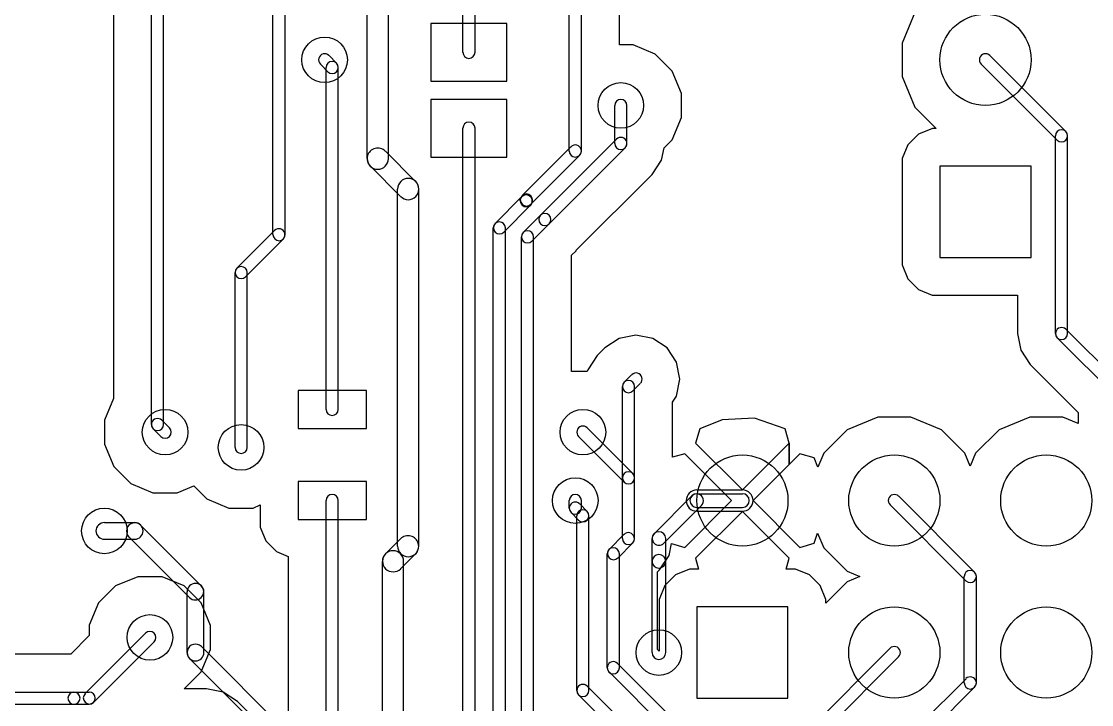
# Model space of a CAD drawing. Extents: x -29274 to 69862, y 24345 to 162744.
# Drawn here: x 17854 to 24898, y 68828 to 73323 of the extents above; entities that cross this region are included whole.
import ezdxf

# ---------------------------------------------------------------- set-up
doc = ezdxf.new("R2010")
doc.units = 0
doc.layers.add('BLACK', color=1, linetype='CONTINUOUS')

msp = doc.modelspace()

# ---------------------------------------------------------------- linework, layer by layer
at = {"layer": 'BLACK'}
for p, q in [((20760, 73120), (20760, 75370)), ((20840, 73120), (20840, 75370)), ((19510, 71920), (19510, 74220)), ((19590, 71920), (19590, 74220)), ((20130, 72420), (20130, 73870)), ((20270, 72420), (20270, 73870)), ((18460, 73720), (18460, 70842)), ((18460, 73720), (18460, 70842)), ((18710, 70670), (18710, 73720)), ((18790, 70670), (18790, 73720)), ((21460, 72470), (21460, 73570)), ((21540, 72470), (21540, 73570)), ((21790, 73169), (21790, 73569)), ((21790, 73169), (21790, 73569)), ((23735, 73381), (23651, 73179)), ((23735, 73381), (23651, 73179)), ((20550, 73310), (20550, 72930)), ((21050, 73310), (20550, 73310)), ((21050, 72930), (21050, 73310)), ((21880, 73169), (21790, 73169)), ((21880, 73169), (21790, 73169)), ((22026, 73108), (21880, 73169)), ((22026, 73108), (21880, 73169)), ((23651, 73179), (23651, 72961)), ((23651, 73179), (23651, 72961)), ((19928, 73049), (19879, 73098)), ((22138, 72996), (22026, 73108)), ((22138, 72996), (22026, 73108)), ((24728, 72599), (24229, 73098)), ((19871, 72992), (19822, 73041)), ((19860, 70770), (19860, 73020)), ((19940, 70770), (19940, 73020)), ((22199, 72849), (22138, 72996)), ((22199, 72849), (22138, 72996)), ((24671, 72542), (24172, 73041)), ((20550, 72930), (21050, 72930)), ((23651, 72961), (23735, 72759)), ((23651, 72961), (23735, 72759)), ((22199, 72690), (22199, 72849)), ((22199, 72690), (22199, 72849)), ((20550, 72810), (20550, 72430)), ((21050, 72810), (20550, 72810)), ((21050, 72430), (21050, 72810)), ((21760, 72520), (21760, 72770)), ((21840, 72520), (21840, 72770)), ((23735, 72759), (23875, 72619)), ((23735, 72759), (23875, 72619)), ((22138, 72544), (22199, 72690)), ((22138, 72544), (22199, 72690)), ((20760, 67774), (20760, 72620)), ((20840, 67774), (20840, 72620)), ((23759, 72581), (23689, 72511)), ((23759, 72581), (23689, 72511)), ((23851, 72619), (23759, 72581)), ((23851, 72619), (23759, 72581)), ((23875, 72619), (23851, 72619)), ((23875, 72619), (23851, 72619)), ((24660, 71270), (24660, 72570)), ((24740, 71270), (24740, 72570)), ((21150, 72177), (21471, 72498)), ((21272, 72049), (21771, 72548)), ((21329, 71992), (21828, 72491)), ((22068, 72409), (22084, 72491)), ((22068, 72409), (22084, 72491)), ((22084, 72491), (22138, 72544)), ((22084, 72491), (22138, 72544)), ((23689, 72511), (23651, 72420)), ((23689, 72511), (23651, 72420)), ((20449, 72270), (20250, 72469)), ((20550, 72430), (21050, 72430)), ((21207, 72120), (21528, 72441)), ((23651, 72420), (23651, 72321)), ((23651, 72420), (23651, 72321)), ((20350, 72171), (20151, 72370)), ((22005, 72315), (22068, 72409)), ((22005, 72315), (22068, 72409)), ((23900, 72370), (23900, 71770)), ((24500, 72370), (23900, 72370)), ((24500, 71770), (24500, 72370)), ((21506, 71817), (22005, 72315)), ((21506, 71817), (22005, 72315)), ((23651, 72321), (23651, 71721)), ((23651, 72321), (23651, 71721)), ((20330, 69870), (20330, 72220)), ((20470, 69870), (20470, 72220)), ((20972, 71993), (21149, 72170)), ((21138, 72142), (21138, 72148)), ((21218, 72142), (21218, 72148)), ((21029, 71936), (21206, 72113)), ((21271, 72049), (21156, 71934)), ((19272, 71699), (19521, 71948)), ((20960, 67846), (20960, 71964)), ((21040, 67846), (21040, 71964)), ((21328, 71992), (21213, 71877)), ((19329, 71642), (19578, 71891)), ((21145, 68035), (21145, 71905)), ((21225, 68035), (21225, 71905)), ((21475, 71785), (21505, 71814)), ((21475, 71785), (21505, 71814)), ((21475, 71019), (21475, 71785)), ((21475, 71019), (21475, 71785)), ((21505, 71815), (21506, 71817)), ((21505, 71815), (21506, 71817)), ((21505, 71814), (21505, 71815)), ((21505, 71814), (21505, 71815)), ((23651, 71721), (23689, 71629)), ((23651, 71721), (23689, 71629)), ((23900, 71770), (24500, 71770)), ((19260, 70520), (19260, 71670)), ((19340, 70520), (19340, 71670)), ((23689, 71629), (23759, 71559)), ((23689, 71629), (23759, 71559)), ((23759, 71559), (23850, 71521)), ((23759, 71559), (23850, 71521)), ((23850, 71521), (23949, 71521)), ((23850, 71521), (23949, 71521)), ((23949, 71521), (24410, 71521)), ((23949, 71521), (24410, 71521)), ((24410, 71521), (24410, 71270)), ((24410, 71521), (24410, 71270)), ((25128, 70899), (24729, 71298)), ((21788, 71237), (21694, 71175)), ((21788, 71237), (21694, 71175)), ((21899, 71259), (21788, 71237)), ((21899, 71259), (21788, 71237)), ((22011, 71237), (21899, 71259)), ((22011, 71237), (21899, 71259)), ((22105, 71175), (22011, 71237)), ((22105, 71175), (22011, 71237)), ((24410, 71270), (24432, 71159)), ((24410, 71270), (24432, 71159)), ((25071, 70842), (24672, 71241)), ((21694, 71175), (21645, 71125)), ((21694, 71175), (21645, 71125)), ((22167, 71081), (22105, 71175)), ((22167, 71081), (22105, 71175)), ((24432, 71159), (24495, 71065)), ((24432, 71159), (24495, 71065)), ((21645, 71125), (21582, 71031)), ((21645, 71125), (21582, 71031)), ((22189, 70969), (22167, 71081)), ((22189, 70969), (22167, 71081)), ((21579, 71019), (21475, 71019)), ((21579, 71019), (21475, 71019)), ((21582, 71031), (21579, 71019)), ((21582, 71031), (21579, 71019)), ((24495, 71065), (24810, 70750)), ((24495, 71065), (24810, 70750)), ((21822, 70949), (21871, 70998)), ((21879, 70892), (21928, 70941)), ((22167, 70858), (22189, 70969)), ((22167, 70858), (22189, 70969)), ((20125, 70895), (19675, 70895)), ((19675, 70895), (19675, 70645)), ((20125, 70645), (20125, 70895)), ((21810, 70320), (21810, 70920)), ((21890, 70320), (21890, 70920)), ((18460, 70842), (18401, 70700)), ((18460, 70842), (18401, 70700)), ((22140, 70818), (22167, 70858)), ((22140, 70818), (22167, 70858)), ((22140, 70455), (22140, 70818)), ((22140, 70455), (22140, 70818)), ((24810, 70750), (24810, 70677)), ((24810, 70750), (24810, 70677)), ((18401, 70700), (18401, 70541)), ((18401, 70700), (18401, 70541)), ((18828, 70649), (18779, 70698)), ((22466, 70702), (22319, 70642)), ((22466, 70702), (22319, 70642)), ((22679, 70713), (22466, 70702)), ((22679, 70713), (22466, 70702)), ((22881, 70642), (22679, 70713)), ((22881, 70642), (22679, 70713)), ((23491, 70719), (23289, 70635)), ((23491, 70719), (23289, 70635)), ((23709, 70719), (23491, 70719)), ((23709, 70719), (23491, 70719)), ((23911, 70635), (23709, 70719)), ((23911, 70635), (23709, 70719)), ((24491, 70719), (24289, 70635)), ((24491, 70719), (24289, 70635)), ((24709, 70719), (24491, 70719)), ((24709, 70719), (24491, 70719)), ((24810, 70677), (24709, 70719)), ((24810, 70677), (24709, 70719)), ((18771, 70592), (18722, 70641)), ((19675, 70645), (20125, 70645)), ((21822, 70292), (21522, 70592)), ((21878, 70348), (21578, 70648)), ((22319, 70642), (22292, 70548)), ((22319, 70642), (22292, 70548)), ((22908, 70548), (22881, 70642)), ((22908, 70548), (22881, 70642)), ((23289, 70635), (23135, 70481)), ((23289, 70635), (23135, 70481)), ((24065, 70481), (23911, 70635)), ((24065, 70481), (23911, 70635)), ((24289, 70635), (24135, 70481)), ((24289, 70635), (24135, 70481)), ((18401, 70541), (18462, 70394)), ((18401, 70541), (18462, 70394)), ((22292, 70548), (22600, 70241)), ((22292, 70548), (22600, 70241)), ((22600, 70241), (22908, 70548)), ((22600, 70241), (22908, 70548)), ((22908, 70408), (22908, 70548)), ((22908, 70548), (22908, 70408)), ((22908, 70408), (22908, 70548)), ((22908, 70548), (22908, 70408)), ((22222, 70478), (22140, 70455)), ((22222, 70478), (22140, 70455)), ((22529, 70170), (22222, 70478)), ((22529, 70170), (22222, 70478)), ((22978, 70478), (22908, 70408)), ((22978, 70478), (22908, 70408)), ((23072, 70451), (22978, 70478)), ((23072, 70451), (22978, 70478)), ((23097, 70390), (23072, 70451)), ((23097, 70390), (23072, 70451)), ((23135, 70481), (23097, 70390)), ((23135, 70481), (23097, 70390)), ((24100, 70397), (24065, 70481)), ((24100, 70397), (24065, 70481)), ((24135, 70481), (24100, 70397)), ((24135, 70481), (24100, 70397)), ((18462, 70394), (18574, 70282)), ((18462, 70394), (18574, 70282)), ((22908, 70408), (22671, 70170)), ((22908, 70408), (22671, 70170)), ((21810, 69920), (21810, 70320)), ((21890, 69920), (21890, 70320)), ((18574, 70282), (18720, 70221)), ((18574, 70282), (18720, 70221)), ((18879, 70221), (18989, 70267)), ((18879, 70221), (18989, 70267)), ((18989, 70267), (19074, 70182)), ((18989, 70267), (19074, 70182)), ((20125, 70295), (19675, 70295)), ((19675, 70295), (19675, 70045)), ((20125, 70045), (20125, 70295)), ((22300, 70240), (22600, 70240)), ((18720, 70221), (18879, 70221)), ((18720, 70221), (18879, 70221)), ((19074, 70182), (19220, 70121)), ((19074, 70182), (19220, 70121)), ((19860, 68570), (19860, 70170)), ((19940, 68570), (19940, 70170)), ((21460, 70120), (21460, 70170)), ((21540, 70120), (21540, 70170)), ((22019, 69952), (22268, 70201)), ((22222, 69862), (22529, 70170)), ((22222, 69862), (22529, 70170)), ((22300, 70215), (22600, 70215)), ((22671, 70170), (22978, 69862)), ((22671, 70170), (22978, 69862)), ((24128, 69699), (23629, 70198)), ((19220, 70121), (19379, 70121)), ((19220, 70121), (19379, 70121)), ((19379, 70121), (19426, 70141)), ((19379, 70121), (19426, 70141)), ((19426, 70141), (19426, 69996)), ((19426, 70141), (19426, 69996)), ((21578, 70099), (21529, 70148)), ((22082, 69889), (22331, 70138)), ((22600, 70099), (22292, 69792)), ((22600, 70099), (22292, 69792)), ((22300, 70125), (22600, 70125)), ((22300, 70100), (22600, 70100)), ((22908, 69792), (22600, 70099)), ((22908, 69792), (22600, 70099)), ((24071, 69642), (23572, 70141)), ((18400, 70025), (18600, 70025)), ((19675, 70045), (20125, 70045)), ((21521, 70042), (21472, 70091)), ((21510, 68920), (21510, 70070)), ((21590, 68920), (21590, 70070)), ((19038, 69609), (18639, 70008)), ((19426, 69996), (19464, 69904)), ((19426, 69996), (19464, 69904)), ((23072, 69889), (23095, 69955)), ((23072, 69889), (23095, 69955)), ((23095, 69955), (23135, 69859)), ((23095, 69955), (23135, 69859)), ((18400, 69915), (18600, 69915)), ((18961, 69532), (18562, 69931)), ((19464, 69904), (19534, 69834)), ((19464, 69904), (19534, 69834)), ((20251, 69820), (20350, 69919)), ((21722, 69849), (21821, 69948)), ((21779, 69792), (21878, 69891)), ((22005, 69770), (22005, 69920)), ((22095, 69770), (22095, 69920)), ((22118, 69809), (22133, 69888)), ((22118, 69809), (22133, 69888)), ((22133, 69888), (22222, 69862)), ((22133, 69888), (22222, 69862)), ((22978, 69862), (23072, 69889)), ((22978, 69862), (23072, 69889)), ((19534, 69834), (19610, 69803)), ((19534, 69834), (19610, 69803)), ((20350, 69721), (20449, 69820)), ((21710, 69070), (21710, 69820)), ((21790, 69070), (21790, 69820)), ((23135, 69859), (23289, 69705)), ((23135, 69859), (23289, 69705)), ((19610, 69803), (19610, 68570)), ((19610, 69803), (19610, 68570)), ((20230, 68770), (20230, 69770)), ((20370, 68770), (20370, 69770)), ((22005, 69170), (22005, 69770)), ((22055, 69715), (22118, 69809)), ((22055, 69715), (22118, 69809)), ((22095, 69170), (22095, 69770)), ((22292, 69792), (22312, 69719)), ((22292, 69792), (22312, 69719)), ((22887, 69719), (22908, 69792)), ((22887, 69719), (22908, 69792)), ((22040, 69700), (22055, 69715)), ((22040, 69700), (22055, 69715)), ((22040, 69190), (22040, 69700)), ((22040, 69190), (22040, 69700)), ((22159, 69681), (22089, 69611)), ((22159, 69681), (22089, 69611)), ((22251, 69719), (22159, 69681)), ((22251, 69719), (22159, 69681)), ((22312, 69719), (22251, 69719)), ((22312, 69719), (22251, 69719)), ((22950, 69719), (22887, 69719)), ((22950, 69719), (22887, 69719)), ((23041, 69681), (22950, 69719)), ((23041, 69681), (22950, 69719)), ((23111, 69611), (23041, 69681)), ((23111, 69611), (23041, 69681)), ((23289, 69705), (23373, 69670)), ((23289, 69705), (23373, 69670)), ((18474, 69608), (18362, 69496)), ((18474, 69608), (18362, 69496)), ((18621, 69669), (18474, 69608)), ((18621, 69669), (18474, 69608)), ((18780, 69669), (18621, 69669)), ((18780, 69669), (18621, 69669)), ((18926, 69608), (18780, 69669)), ((18926, 69608), (18780, 69669)), ((19038, 69496), (18926, 69608)), ((19038, 69496), (18926, 69608)), ((22089, 69611), (22051, 69520)), ((22089, 69611), (22051, 69520)), ((23149, 69519), (23111, 69611)), ((23149, 69519), (23111, 69611)), ((23289, 69635), (23149, 69495)), ((23289, 69635), (23149, 69495)), ((23373, 69670), (23289, 69635)), ((23373, 69670), (23289, 69635)), ((24060, 68970), (24060, 69670)), ((24140, 68970), (24140, 69670)), ((18945, 69170), (18945, 69570)), ((19055, 69170), (19055, 69570)), ((18362, 69496), (18301, 69350)), ((18362, 69496), (18301, 69350)), ((19099, 69349), (19038, 69496)), ((19099, 69349), (19038, 69496)), ((22051, 69520), (22051, 69421)), ((22051, 69520), (22051, 69421)), ((22300, 69470), (22300, 68870)), ((22900, 69470), (22300, 69470)), ((22900, 68870), (22900, 69470)), ((23149, 69495), (23149, 69519)), ((23149, 69495), (23149, 69519)), ((22051, 69421), (22051, 69179)), ((22051, 69421), (22051, 69179)), ((18301, 69350), (18301, 69282)), ((18301, 69350), (18301, 69282)), ((19099, 69190), (19099, 69349)), ((19099, 69190), (19099, 69349)), ((18301, 69282), (18179, 69160)), ((18301, 69282), (18179, 69160)), ((18671, 69298), (18272, 68899)), ((18728, 69241), (18329, 68842)), ((19038, 69044), (19099, 69190)), ((19038, 69044), (19099, 69190)), ((19939, 68309), (19039, 69209)), ((22051, 69179), (22040, 69190)), ((22051, 69179), (22040, 69190)), ((23002, 68628), (23572, 69198)), ((18179, 69160), (15620, 69160)), ((18179, 69160), (15620, 69160)), ((19861, 68231), (18961, 69131)), ((23058, 68572), (23628, 69142)), ((18926, 68932), (19038, 69044)), ((18926, 68932), (19038, 69044)), ((22172, 68592), (21722, 69042)), ((22228, 68648), (21778, 69098)), ((23772, 68698), (24072, 68998)), ((15500, 68910), (18200, 68910)), ((18200, 68910), (18300, 68910)), ((19072, 68932), (18926, 68932)), ((19072, 68932), (18926, 68932)), ((19183, 68910), (19072, 68932)), ((19183, 68910), (19072, 68932)), ((19277, 68847), (19183, 68910)), ((19277, 68847), (19183, 68910)), ((22078, 68449), (21579, 68948)), ((23828, 68642), (24128, 68942)), ((15500, 68830), (18200, 68830)), ((18200, 68830), (18300, 68830)), ((19604, 68520), (19277, 68847)), ((19604, 68520), (19277, 68847)), ((22021, 68392), (21522, 68891)), ((22300, 68870), (22900, 68870))]:
    msp.add_line(p, q, dxfattribs=at)
for centre, radius in [((24200, 73070), 300), ((19850, 73070), 150), ((21800, 72770), 150), ((18800, 70620), 150), ((21550, 70620), 150), ((19300, 70520), 150), ((22600, 70170), 300), ((23600, 70170), 300), ((24600, 70170), 300), ((21500, 70170), 150), ((18400, 69970), 150), ((23600, 69170), 300), ((24600, 69170), 300), ((18700, 69270), 150), ((22050, 69170), 150)]:
    msp.add_circle(centre, radius, dxfattribs=at)
for centre, radius, start, end in [((19850, 73070), 40, 405, 585), ((19900, 73020), 40, 360, 540), ((20800, 73120), 40, 180, 360), ((24200, 73070), 40, 405, 585), ((19900, 73020), 40, 225, 405), ((21800, 72770), 40, 360, 540), ((20800, 72620), 40, 360, 540), ((21800, 72520), 40, 315, 495), ((24700, 72570), 40, 360, 540), ((24700, 72570), 40, 225, 405), ((20200, 72420), 70, 405, 585), ((21500, 72470), 40, 315, 495), ((21800, 72520), 40, 180, 360), ((20200, 72420), 70, 180, 360), ((21500, 72470), 40, 180, 360), ((20400, 72220), 70, 360, 540), ((20400, 72220), 70, 225, 405), ((21178, 72148), 40, 360, 540), ((21178, 72148), 40, 135, 315), ((21178, 72142), 40, 180, 360), ((21177, 72141), 40, 315, 495), ((21000, 71964), 40, 360, 540), ((21300, 72020), 40, 135, 315), ((21299, 72020), 40, -45, 135), ((19549, 71919), 40, 315, 495), ((21001, 71965), 40, 135, 315), ((21185, 71905), 40, 360, 540), ((21185, 71906), 40, 135, 315), ((19550, 71920), 40, 180, 360), ((19300, 71670), 40, 360, 540), ((19301, 71671), 40, 135, 315), ((24701, 71269), 40, 405, 585), ((24700, 71270), 40, 180, 360), ((21900, 70970), 40, 315, 495), ((21850, 70920), 40, 360, 540), ((21850, 70920), 40, 135, 315), ((19900, 70770), 40, 180, 360), ((18750, 70670), 40, 405, 585), ((18750, 70670), 40, 180, 360), ((21550, 70620), 40, 405, 585), ((18800, 70620), 40, 225, 405), ((19300, 70520), 40, 180, 360), ((21850, 70320), 40, 360, 540), ((21850, 70320), 40, 180, 360), ((21850, 70320), 40, 225, 405), ((22300, 70170), 70, 90, 270), ((22600, 70170), 70, 270, 450), ((19900, 70170), 40, 360, 540), ((21500, 70170), 40, 360, 540), ((22300, 70170), 45, 90, 270), ((22299, 70169), 45, 315, 495), ((22600, 70170), 45, 270, 450), ((23600, 70170), 40, 405, 585), ((21500, 70120), 40, 405, 585), ((21500, 70120), 40, 180, 360), ((21550, 70070), 40, 360, 540), ((21550, 70070), 40, 225, 405), ((18400, 69970), 55, 90, 270), ((18601, 69969), 55, 405, 585), ((18600, 69970), 55, 270, 450), ((21849, 69919), 40, 315, 495), ((22050, 69920), 45, 360, 540), ((22051, 69921), 45, 135, 315), ((20399, 69869), 70, 315, 495), ((21850, 69920), 40, 180, 360), ((20300, 69770), 70, 360, 540), ((20301, 69771), 70, 135, 315), ((20400, 69870), 70, 180, 360), ((21750, 69820), 40, 360, 540), ((21751, 69821), 40, 135, 315), ((22050, 69770), 45, 360, 540), ((22050, 69770), 45, 180, 360), ((24100, 69670), 40, 360, 540), ((24100, 69670), 40, 225, 405), ((19000, 69570), 55, 360, 540), ((18999, 69571), 55, 225, 405), ((18699, 69269), 40, -45, 135), ((19000, 69170), 55, 405, 585), ((23600, 69170), 40, 315, 495), ((19000, 69170), 55, 180, 360), ((21750, 69070), 40, 405, 585), ((22050, 69170), 45, 180, 360), ((21750, 69070), 40, 180, 360), ((24100, 68970), 40, 180, 360), ((24100, 68970), 40, 315, 495), ((18200, 68870), 40, 90, 270), ((18200, 68870), 40, 270, 450), ((18301, 68871), 40, 135, 315), ((18300, 68870), 40, 270, 450), ((21550, 68920), 40, 405, 585), ((21550, 68920), 40, 180, 360)]:
    msp.add_arc(centre, radius, start, end, dxfattribs=at)

doc.saveas('drawing.dxf')
